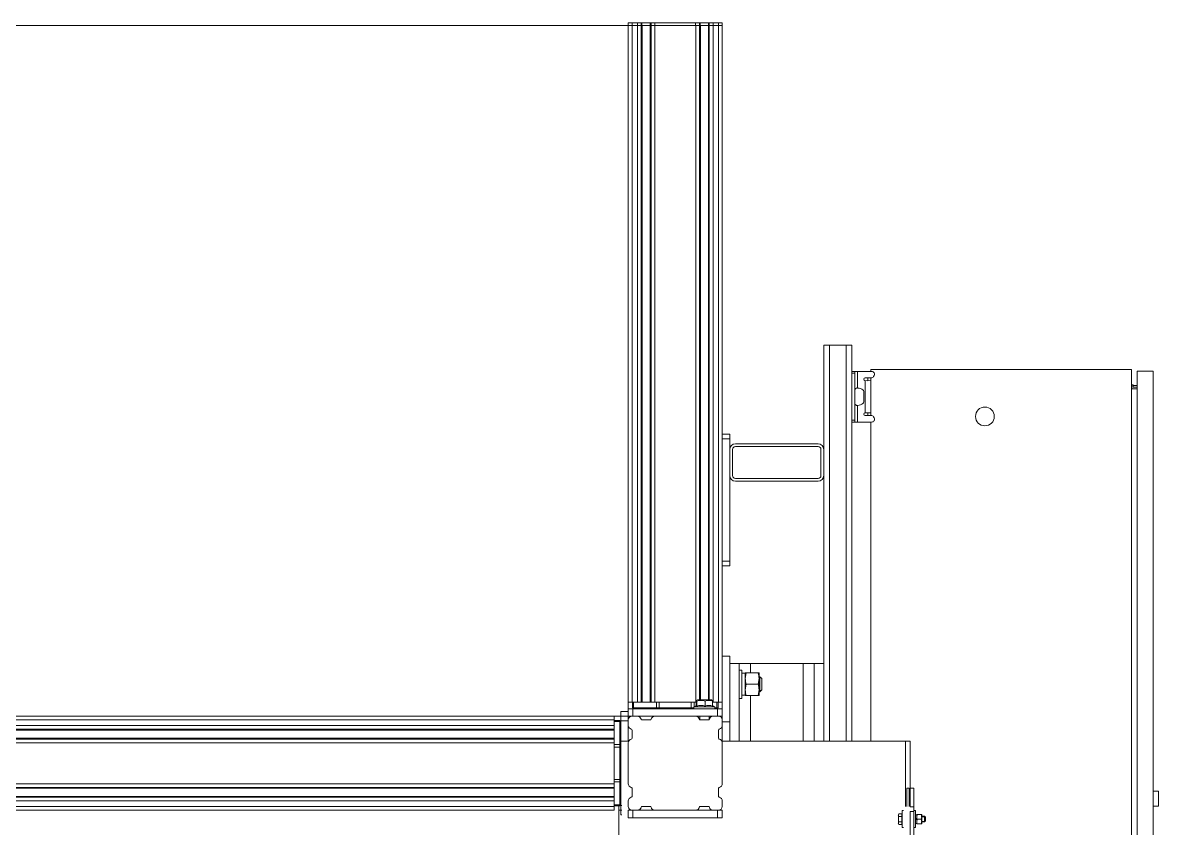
# Model space of a CAD drawing. Header units: millimetres. Extents: x 2179 to 48742, y 3478 to 161002.
# Drawn here: x 23347 to 24556, y 145864 to 146721 of the extents above; entities that cross this region are included whole.
import ezdxf

# ---------------------------------------------------------------- set-up
doc = ezdxf.new("R2010")
doc.units = ezdxf.units.MM
doc.layers.add('0-1', color=7, linetype='Continuous', lineweight=9)
doc.layers.add('2966-1_navrh dispozice stroju-HK_02_dwg-1', color=7, linetype='Continuous', lineweight=9, true_color=0x919191)

# ---------------------------------------------------------------- blocks, each defined once
blk = doc.blocks.new('2966-1_navrh dispozice stroju-HK_02_dwg_SE2408-903209-1NP _ stroje')
at = {"layer": '0-1'}
for p, q in [((-7912, 217.3), (-7912, 21.9)), ((-7912, -77.4), (-7912, -79.7))]:
    blk.add_line(p, q, dxfattribs=at)
blk = doc.blocks.new('2966-1_navrh dispozice stroju-HK_02_dwg_SE2407-903210-1NP _ stroje')
at = {"layer": '0-1'}
blk.add_line((-7912, 217.3), (-7842.3, 217.3), dxfattribs=at)
blk = doc.blocks.new('2966-1_navrh dispozice stroju-HK_02_dwg_SE2402-903211-1NP _ stroje')
at = {"layer": '0-1'}
blk.add_line((-7912, 222.3), (-7862, 222.3), dxfattribs=at)
blk = doc.blocks.new('2966-1_navrh dispozice stroju-HK_02_dwg_SE3331-903273-1NP _ stroje')
at = {"layer": '0-1'}
for p, q in [((-8222.5, 130.3), (-8333.5, 130.3)), ((-7912, 130.3), (-8194.5, 130.3))]:
    blk.add_line(p, q, dxfattribs=at)
blk = doc.blocks.new('2966-1_navrh dispozice stroju-HK_02_dwg_SE3330-903274-1NP _ stroje')
at = {"layer": '0-1', "flags": 128}
for points in [[(-8333.5, 154.3), (-8333.5, 160.3), (-7912, 160.3)], [(-7912, 154.3), (-8333.5, 154.3), (-8333.5, 136.3)], [(-8333.5, 130.3), (-8333.5, 136.3), (-7912, 136.3)]]:
    blk.add_lwpolyline(points, dxfattribs=at)
blk.add_blockref('2966-1_navrh dispozice stroju-HK_02_dwg_SE3331-903273-1NP _ stroje', (0, 0))
blk = doc.blocks.new('2966-1_navrh dispozice stroju-HK_02_dwg_SE3329-903275-1NP _ stroje')
at = {"layer": '0-1'}
for p, q in [((-8233.5, 30.3), (-8233.5, 22.3)), ((-8103.5, 22.3), (-8103.5, 30.3))]:
    blk.add_line(p, q, dxfattribs=at)
at = {"layer": '0-1', "flags": 128}
blk.add_lwpolyline([(-8098.5, 30.3), (-8098.5, 22.3), (-8103.5, 22.3), (-8233.5, 22.3), (-8238.5, 22.3), (-8238.5, 30.3), (-8233.5, 30.3), (-8103.5, 30.3)], close=True, dxfattribs=at)
blk = doc.blocks.new('2966-1_navrh dispozice stroju-HK_02_dwg_SE3328-903276-1NP _ stroje')
at = {"layer": '0-1'}
for p, q in [((-8228.5, 124.3), (-8228.5, 36.3)), ((-8225.5, 124.3), (-8225.5, 36.3)), ((-8194.5, 130.3), (-8222.5, 130.3)), ((-8194.5, 127.3), (-8222.5, 127.3)), ((-8191.5, 36.3), (-8191.5, 124.3)), ((-8188.5, 36.3), (-8188.5, 124.3)), ((-8222.5, 33.3), (-8194.5, 33.3)), ((-8222.5, 30.3), (-8194.5, 30.3))]:
    blk.add_line(p, q, dxfattribs=at)
for centre, radius, start, end in [((-8222.5, 124.3), 6, 90, 180), ((-8222.5, 124.3), 3, 90, 180), ((-8194.5, 124.3), 6, 0, 90), ((-8194.5, 124.3), 3, 360, 90), ((-8222.5, 36.3), 6, 180, 270), ((-8222.5, 36.3), 3, 180, 270), ((-8194.5, 36.3), 6, 270, 0), ((-8194.5, 36.3), 3, 270, 0)]:
    blk.add_arc(centre, radius, start, end, dxfattribs=at)
blk = doc.blocks.new('2966-1_navrh dispozice stroju-HK_02_dwg_SE3094-903346-1NP _ stroje')
at = {"layer": '0-1', "flags": 128}
blk.add_lwpolyline([(-7838, 215.3), (-7838, 213.7), (-7820, 213.7), (-7820, 215.3)], dxfattribs=at)
blk = doc.blocks.new('2966-1_navrh dispozice stroju-HK_02_dwg_SE3093-903347-1NP _ stroje')
at = {"layer": '0-1', "flags": 128}
blk.add_lwpolyline([(-7820, 226.3), (-7820, 227.9), (-7838, 227.9), (-7838, 226.3)], dxfattribs=at)
blk = doc.blocks.new('2966-1_navrh dispozice stroju-HK_02_dwg_SE3092-903348-1NP _ stroje')
at = {"layer": '0-1'}
for p, q in [((-7833.6, 229.4), (-7833.6, 227.9)), ((-7829, 227.9), (-7829.9, 229.4)), ((-7829, 229.4), (-7828.1, 227.9)), ((-7824.5, 227.9), (-7824.5, 229.4))]:
    blk.add_line(p, q, dxfattribs=at)
blk = doc.blocks.new('2966-1_navrh dispozice stroju-HK_02_dwg_SE3091-903349-1NP _ stroje')
at = {"layer": '0-1', "flags": 128}
for points in [[(-7834, 229.8), (-7834, 234.1), (-7834, 234.6), (-7831.5, 234.6), (-7826.5, 234.6), (-7824, 234.6), (-7824, 234.1), (-7826.5, 234.6)], [(-7831.5, 229.4), (-7834, 229.4), (-7834, 229.8), (-7831.5, 229.4), (-7826.5, 229.4)], [(-7831.5, 234.6), (-7829, 234.1), (-7829, 229.8), (-7826.5, 229.4), (-7824, 229.4), (-7824, 229.8), (-7824, 234.1)]]:
    blk.add_lwpolyline(points, dxfattribs=at)
at = {"layer": '0-1'}
for centre, start, end in [((-7831.4, 226.8), 90.6528, 109.6034), ((-7831.6, 237.1), 270.6528, 289.6034), ((-7826.4, 226.8), 90.6528, 109.6034), ((-7826.6, 237.1), 270.6528, 289.6034)]:
    blk.add_arc(centre, 7.71, start, end, dxfattribs=at)
blk = doc.blocks.new('2966-1_navrh dispozice stroju-HK_02_dwg_SE3090-903350-1NP _ stroje')
at = {"layer": '0-1'}
for p, q in [((-7831.4, 238.3), (-7831.4, 234.6)), ((-7826.6, 238.3), (-7826.6, 234.6)), ((-7834, 213.7), (-7834, 213.3)), ((-7831.9, 210.1), (-7831.9, 213.3)), ((-7824, 213.3), (-7824, 213.7))]:
    blk.add_line(p, q, dxfattribs=at)
at = {"layer": '0-1', "flags": 128}
for points in [[(-7826, 237.7), (-7827, 238.7), (-7831, 238.7), (-7832, 237.7)], [(-7832, 234.6), (-7832, 237.7), (-7826, 237.7), (-7826, 234.6)], [(-7829, 213.3), (-7831.9, 213.3), (-7833.3, 213.3), (-7834.8, 213.3), (-7834.8, 210.1), (-7833.3, 209.7)], [(-7834.8, 210.1), (-7834, 209.7), (-7833.3, 209.7), (-7829, 209.7), (-7824.7, 209.7), (-7824, 209.7), (-7823.2, 210.1), (-7823.2, 213.3), (-7824.7, 213.3), (-7826.1, 213.3), (-7829, 213.3)], [(-7824.7, 209.7), (-7826.1, 210.1), (-7826.1, 213.3)]]:
    blk.add_lwpolyline(points, dxfattribs=at)
at = {"layer": '0-1'}
for centre in [(-7833.4, 212.5), (-7824.8, 212.5)]:
    blk.add_arc(centre, 2.82, 271.6642, 302.72, dxfattribs=at)
for points, knots in [([(-7831.9, 210.1), (-7831.4, 210), (-7830.5, 209.7), (-7829.5, 209.7), (-7829, 209.7)], [0, 0, 0, 0, 0.499999, 1, 1, 1, 1]), ([(-7829, 209.7), (-7828.5, 209.7), (-7827.5, 209.7), (-7826.6, 210), (-7826.1, 210.1)], [0, 0, 0, 0, 0.5, 1, 1, 1, 1])]:
    blk.add_open_spline(points, degree=3, knots=knots, dxfattribs=at)
blk = doc.blocks.new('2966-1_navrh dispozice stroju-HK_02_dwg_SE3081-903359-1NP _ stroje')
at = {"layer": '0-1', "flags": 128}
blk.add_lwpolyline([(-7842.3, 221.3), (-7862, 221.3), (-7862, 218.8), (-7842.3, 218.8)], dxfattribs=at)
blk = doc.blocks.new('2966-1_navrh dispozice stroju-HK_02_dwg_SE3080-903360-1NP _ stroje')
at = {"layer": '0-1'}
blk.add_line((-7687, 226.3), (-7757, 226.3), dxfattribs=at)
at = {"layer": '0-1', "flags": 128}
for points in [[(-7842, 226.3), (-7862, 226.3), (-7862, 222.3), (-7842.3, 222.3)], [(-7842, 222.3), (-7842, 226.3), (-7837, 226.3)], [(-7787, 222.3), (-7837, 222.3), (-7837, 226.3), (-7787, 226.3), (-7757, 226.3), (-7757, 222.3)], [(-7657, 226.3), (-7687, 226.3), (-7687, 222.3), (-7757, 222.3), (-7787, 222.3), (-7787, 226.3)], [(-7687, 222.3), (-7657, 222.3), (-7657, 226.3), (-7519, 226.3)], [(-7657, 222.3), (-7519, 222.3), (-7519, 226.3), (-7514, 226.3), (-7514, 222.3)], [(-7514, 226.3), (-7494, 226.3), (-7494, 222.3), (-7513.7, 222.3)]]:
    blk.add_lwpolyline(points, dxfattribs=at)
blk = doc.blocks.new('2966-1_navrh dispozice stroju-HK_02_dwg_SE3038-903361-1NP _ stroje')
at = {"layer": '0-1'}
for p, q in [((-7979.3, 63.5), (-7979.3, 61.6)), ((-7965.7, 63.5), (-7965.7, 61.6))]:
    blk.add_line(p, q, dxfattribs=at)
at = {"layer": '0-1', "flags": 128}
for points in [[(-7980.5, 62.3), (-7978.5, 64.3), (-7966.5, 64.3), (-7964.5, 62.3)], [(-7964.5, 61.6), (-7964.5, 62.3), (-7980.5, 62.3), (-7980.5, 61.6)]]:
    blk.add_lwpolyline(points, dxfattribs=at)
blk = doc.blocks.new('2966-1_navrh dispozice stroju-HK_02_dwg_SE3037-903362-1NP _ stroje')
at = {"layer": '0-1', "flags": 128}
blk.add_lwpolyline([(-7987.5, 40.3), (-7987.5, 43.3), (-7957.5, 43.3), (-7957.5, 40.3)], dxfattribs=at)
blk = doc.blocks.new('2966-1_navrh dispozice stroju-HK_02_dwg_SE3036-903363-1NP _ stroje')
at = {"layer": '0-1', "flags": 128}
for points in [[(-7984.5, 47.8), (-7984.5, 60.5), (-7984.5, 61.6), (-7978.5, 61.6), (-7966.5, 61.6), (-7960.5, 61.6), (-7960.5, 60.5), (-7966.5, 61.6)], [(-7978.5, 61.6), (-7972.5, 60.5), (-7972.5, 47.8), (-7966.5, 46.8), (-7960.5, 46.8), (-7960.5, 47.8), (-7960.5, 60.5)], [(-7978.5, 46.8), (-7984.5, 46.8), (-7984.5, 47.8), (-7978.5, 46.8), (-7966.5, 46.8)]]:
    blk.add_lwpolyline(points, dxfattribs=at)
at = {"layer": '0-1'}
for centre, start, end in [((-7978.3, 43), 90.6528, 109.6034), ((-7966.3, 43), 90.6528, 109.6034), ((-7978.7, 65.3), 270.6528, 289.6034), ((-7966.7, 65.3), 270.6528, 289.6034)]:
    blk.add_arc(centre, 18.5, start, end, dxfattribs=at)
blk = doc.blocks.new('2966-1_navrh dispozice stroju-HK_02_dwg_SE3030-903366-1NP _ stroje')
at = {"layer": '0-1'}
blk.add_line((-7994.5, 40.3), (-7912, 40.3), dxfattribs=at)
blk = doc.blocks.new('2966-1_navrh dispozice stroju-HK_02_dwg_SE3031-903367-1NP _ stroje')
at = {"layer": '0-1'}
for p, q in [((-7994.5, 52.3), (-7984.5, 52.3)), ((-7960.5, 52.3), (-7912, 52.3))]:
    blk.add_line(p, q, dxfattribs=at)
blk = doc.blocks.new('2966-1_navrh dispozice stroju-HK_02_dwg_SE3032-903368-1NP _ stroje')
at = {"layer": '0-1'}
blk.add_line((-7994.5, 108.3), (-7912, 108.3), dxfattribs=at)
blk = doc.blocks.new('2966-1_navrh dispozice stroju-HK_02_dwg_SE3033-903369-1NP _ stroje')
at = {"layer": '0-1'}
blk.add_line((-7994.5, 120.3), (-7912, 120.3), dxfattribs=at)
blk = doc.blocks.new('2966-1_navrh dispozice stroju-HK_02_dwg_SE3028-903371-1NP _ stroje')
at = {"layer": '0-1', "flags": 128}
blk.add_lwpolyline([(-7994.5, 130.3), (-7994.5, 120.3), (-7994.5, 108.3), (-7994.5, 52.3), (-7994.5, 40.3), (-7994.5, 30.3)], dxfattribs=at)
for name in ['2966-1_navrh dispozice stroju-HK_02_dwg_SE3033-903369-1NP _ stroje', '2966-1_navrh dispozice stroju-HK_02_dwg_SE3032-903368-1NP _ stroje', '2966-1_navrh dispozice stroju-HK_02_dwg_SE3031-903367-1NP _ stroje', '2966-1_navrh dispozice stroju-HK_02_dwg_SE3030-903366-1NP _ stroje']:
    blk.add_blockref(name, (0, 0))
blk = doc.blocks.new('2966-1_navrh dispozice stroju-HK_02_dwg_SE3027-903372-1NP _ stroje')
at = {"layer": '0-1'}
blk.add_line((-7984.2, 46.8), (-7984.2, 43.3), dxfattribs=at)
for points, knots in [([(-7960.9, 43.3), (-7960.9, 43.8), (-7960.9, 45), (-7961, 46.2), (-7961, 46.8)], [0, 0, 0, 0, 0.500002, 1, 1, 1, 1]), ([(-7961, 43.3), (-7961, 43.8), (-7960.9, 45), (-7960.9, 46.2), (-7960.9, 46.8)], [0, 0, 0, 0, 0.499998, 1, 1, 1, 1])]:
    blk.add_open_spline(points, degree=3, knots=knots, dxfattribs=at)
blk = doc.blocks.new('2966-1_navrh dispozice stroju-HK_02_dwg_SE3026-903373-1NP _ stroje')
at = {"layer": '0-1'}
blk.add_line((-7932.5, 22.3), (-7932.5, 30.3), dxfattribs=at)
at = {"layer": '0-1', "flags": 128}
blk.add_lwpolyline([(-7912, 30.3), (-7932.5, 30.3), (-8002.5, 30.3), (-8002.5, 22.3)], dxfattribs=at)
blk = doc.blocks.new('2966-1_navrh dispozice stroju-HK_02_dwg_SE2935-903438-1NP _ stroje')
at = {"layer": '0-1'}
for p, q in [((-8301, 183.9), (-8300, 183.3)), ((-8257, 183.3), (-8256, 183.9)), ((-8305.5, 181.3), (-8305.5, 166.3)), ((-8298.5, 180.7), (-8298.5, 174.3)), ((-8272.8, 172.8), (-8284.2, 172.8)), ((-8258.5, 174.3), (-8258.5, 180.7)), ((-8253.5, 163.3), (-8303.5, 163.3))]:
    blk.add_line(p, q, dxfattribs=at)
at = {"layer": '0-1', "flags": 128}
for points in [[(-8298.5, 177.3), (-8295.6, 177.3), (-8295.5, 177.3), (-8295.6, 180.3), (-8295.5, 174.3), (-8261.5, 174.3), (-8261.4, 180.3), (-8261.4, 177.3), (-8261.5, 177.3), (-8258.5, 177.3)], [(-8251.5, 181.3), (-8251.5, 166.3), (-8269.3, 166.3), (-8269.3, 165.1)], [(-8305.5, 163.3), (-8305.5, 166.3), (-8287.8, 166.3), (-8287.8, 165.1)], [(-8305.5, 160.3), (-8305.5, 163.3), (-8303.5, 163.3), (-8303.5, 160.3)], [(-8251.5, 163.3), (-8253.5, 163.3), (-8253.5, 160.3)], [(-8251.5, 160.3), (-8251.5, 163.3), (-8251.5, 166.3)]]:
    blk.add_lwpolyline(points, dxfattribs=at)
at = {"layer": '0-1'}
for centre, radius, start, end in [((-8302.5, 181.3), 3, 60, 180), ((-8301.5, 180.7), 3, 360, 60), ((-8255.5, 180.7), 3, 120, 180), ((-8254.5, 181.3), 3, 360, 120), ((-8297, 174.3), 1.5, 180, 0), ((-8278.5, 166.3), 9.25, 141.6335, 180), ((-8284.2, 170.8), 2, 90, 141.6335), ((-8272.8, 170.8), 2, 38.3665, 90), ((-8278.5, 166.3), 9.25, 360, 38.3665), ((-8260, 174.3), 1.5, 180, 360), ((-8285, 166.3), 3, 203.5565, 270), ((-8272, 166.3), 3, 270, 336.4435)]:
    blk.add_arc(centre, radius, start, end, dxfattribs=at)
blk = doc.blocks.new('2966-1_navrh dispozice stroju-HK_02_dwg_SE2933-903440-1NP _ stroje')
at = {"layer": '0-1'}
blk.add_circle((-8257.5, 301.8), 10, dxfattribs=at)
blk = doc.blocks.new('2966-1_navrh dispozice stroju-HK_02_dwg_SE2929-903444-1NP _ stroje')
at = {"layer": '0-1', "flags": 128}
blk.add_lwpolyline([(-7842.7, 481), (-7842.7, 486.4), (-7858.7, 486.4), (-7858.7, 481)], dxfattribs=at)
blk = doc.blocks.new('2966-1_navrh dispozice stroju-HK_02_dwg_SE2928-903445-1NP _ stroje')
at = {"layer": '0-1', "flags": 128}
blk.add_lwpolyline([(-7810.7, 464), (-7810.7, 481), (-8305.7, 481), (-8305.7, 464)], close=True, dxfattribs=at)
blk = doc.blocks.new('2966-1_navrh dispozice stroju-HK_02_dwg_SE2927-903446-1NP _ stroje')
at = {"layer": '0-1'}
blk.add_line((-8290.4, 459.5), (-8290.4, 464), dxfattribs=at)
at = {"layer": '0-1', "flags": 128}
blk.add_lwpolyline([(-8287, 458), (-8291, 458), (-8291, 459.5), (-8288.5, 459.5), (-8288.5, 464)], dxfattribs=at)
blk = doc.blocks.new('2966-1_navrh dispozice stroju-HK_02_dwg_SE2926-903447-1NP _ stroje')
at = {"layer": '0-1'}
for p, q in [((-8307.5, 180.3), (-8305.5, 180.3)), ((-8298.5, 180.3), (-8258.5, 180.3)), ((-8251.5, 180.3), (-7912, 180.3))]:
    blk.add_line(p, q, dxfattribs=at)
blk = doc.blocks.new('2966-1_navrh dispozice stroju-HK_02_dwg_SE2925-903448-1NP _ stroje')
at = {"layer": '0-1'}
for p, q in [((-7810.7, 475.4), (-7804.3, 475.4)), ((-7810.7, 473.9), (-7804.3, 473.9)), ((-8287, 457.8), (-8287, 464)), ((-7328, 464), (-7328, 457.8))]:
    blk.add_line(p, q, dxfattribs=at)
at = {"layer": '0-1', "flags": 128}
blk.add_lwpolyline([(-7307.5, 222.3), (-7307.5, 457.8), (-8307.5, 457.8), (-8307.5, 180.3)], dxfattribs=at)
blk.add_blockref('2966-1_navrh dispozice stroju-HK_02_dwg_SE2926-903447-1NP _ stroje', (0, 0))
blk = doc.blocks.new('2966-1_navrh dispozice stroju-HK_02_dwg_SE2388-903646-1NP _ stroje')
at = {"layer": '0-1'}
for p, q in [((-7775.5, -87.7), (-7843, -87.7)), ((-7673.3, -87.7), (-7761.5, -87.7)), ((-7623.3, -87.7), (-7653.7, -87.7)), ((-7485.5, -87.7), (-7603.7, -87.7)), ((-7195.5, -87.7), (-7471.5, -87.7)), ((-6905.5, -87.7), (-7181.5, -87.7)), ((-6854, -87.7), (-6891.5, -87.7)), ((-6727, -87.7), (-6763, -87.7))]:
    blk.add_line(p, q, dxfattribs=at)
blk = doc.blocks.new('2966-1_navrh dispozice stroju-HK_02_dwg_SE2387-903649-1NP _ stroje')
blk.add_blockref('2966-1_navrh dispozice stroju-HK_02_dwg_SE2388-903646-1NP _ stroje', (0, 0))
blk = doc.blocks.new('2966-1_navrh dispozice stroju-HK_02_dwg_SE1140-904152-1NP _ stroje')
at = {"layer": '0-1', "flags": 128}
for points in [[(-7938.5, -85.7), (-7943.5, -85.7), (-7943.5, -77.7)], [(-7833.5, -84.7), (-7833.5, -85.7), (-7838.5, -85.7)]]:
    blk.add_lwpolyline(points, dxfattribs=at)
blk = doc.blocks.new('2966-1_navrh dispozice stroju-HK_02_dwg_SE1138-904153-1NP _ stroje')
at = {"layer": '0-1'}
for p, q in [((-7938.5, -92.7), (-7938.5, -85.7)), ((-7838.5, -87.7), (-7838.5, -85.7))]:
    blk.add_line(p, q, dxfattribs=at)
blk = doc.blocks.new('2966-1_navrh dispozice stroju-HK_02_dwg_SE904-904197-1NP _ stroje')
at = {"layer": '0-1'}
for p, q in [((-7933.5, -77.7), (-7933.5, -85.7)), ((-7928.7, -77.7), (-7912, -77.7))]:
    blk.add_line(p, q, dxfattribs=at)
at = {"layer": '0-1', "flags": 128}
for points in [[(-7934.5, -77.7), (-7938.5, -77.7), (-7938.5, -85.7), (-7933.5, -85.7), (-7843.5, -85.7)], [(-7843.5, -84.7), (-7843.5, -85.7), (-7838.5, -85.7), (-7838.5, -84.7)]]:
    blk.add_lwpolyline(points, dxfattribs=at)
blk = doc.blocks.new('2966-1_navrh dispozice stroju-HK_02_dwg_SE900-904199-1NP _ stroje')
at = {"layer": '0-1'}
for p, q in [((-7914, -85.7), (-7914, -86.7)), ((-7863, -86.7), (-7863, -85.7))]:
    blk.add_line(p, q, dxfattribs=at)
blk = doc.blocks.new('2966-1_navrh dispozice stroju-HK_02_dwg_SE875-904219-1NP _ stroje')
at = {"layer": '0-1'}
for p, q in [((-7938.5, 12.5), (-7938.5, 18.3)), ((-7934.5, 22.3), (-7928.7, 22.3)), ((-7923.8, 18.3), (-7915.2, 18.3)), ((-7910.3, 22.3), (-7866.7, 22.3)), ((-7861.8, 18.3), (-7853.2, 18.3)), ((-7848.3, 22.3), (-7842.5, 22.3)), ((-7838.5, 18.3), (-7838.5, 12.5)), ((-7934.5, -1.1), (-7934.5, 7.6)), ((-7842.5, 7.6), (-7842.5, -1.1)), ((-7938.5, -49.5), (-7938.5, -6)), ((-7838.5, -6), (-7838.5, -49.5)), ((-7934.5, -63.1), (-7934.5, -54.4)), ((-7842.5, -54.4), (-7842.5, -63.1)), ((-7938.5, -73.7), (-7938.5, -68)), ((-7838.5, -68), (-7838.5, -73.7)), ((-7928.7, -77.7), (-7934.5, -77.7)), ((-7915.2, -73.7), (-7923.8, -73.7)), ((-7866.7, -77.7), (-7910.3, -77.7)), ((-7853.2, -73.7), (-7861.8, -73.7)), ((-7842.5, -77.7), (-7848.3, -77.7))]:
    blk.add_line(p, q, dxfattribs=at)
for centre, radius, start, end in [((-7934.5, 18.3), 4, 90, 180), ((-7934.5, 12.5), 4, 180, 258.463), ((-7928.7, 18.3), 4, 11.537, 90), ((-7923.8, 19.3), 1, 191.537, 270), ((-7915.2, 19.3), 1, 270, 348.463), ((-7910.3, 18.3), 4, 90, 168.463), ((-7866.7, 18.3), 4, 11.537, 90), ((-7861.8, 19.3), 1, 191.537, 270), ((-7853.2, 19.3), 1, 270, 348.463), ((-7848.3, 18.3), 4, 90, 168.463), ((-7842.5, 18.3), 4, 360, 90), ((-7842.5, 12.5), 4, 281.537, 360), ((-7935.5, 7.6), 1, 0, 78.463), ((-7841.5, 7.6), 1, 101.537, 180), ((-7934.5, -6), 4, 101.537, 180), ((-7935.5, -1.1), 1, 281.5369, 360), ((-7841.5, -1.1), 1, 180, 258.4631), ((-7842.5, -6), 4, 360, 78.463), ((-7934.5, -49.5), 4, 180, 258.463), ((-7935.5, -54.4), 1, 0, 78.463), ((-7841.5, -54.4), 1, 101.537, 180), ((-7842.5, -49.5), 4, 281.537, 0), ((-7934.5, -68), 4, 101.537, 180), ((-7935.5, -63.1), 1, 281.537, 360), ((-7841.5, -63.1), 1, 180, 258.463), ((-7842.5, -68), 4, 0, 78.463), ((-7934.5, -73.7), 4, 180, 270), ((-7928.7, -73.7), 4, 270, 348.463), ((-7923.8, -74.7), 1, 90, 168.463), ((-7915.2, -74.7), 1, 11.537, 90), ((-7910.3, -73.7), 4, 191.537, 270), ((-7866.7, -73.7), 4, 270, 348.463), ((-7861.8, -74.7), 1, 90, 168.463), ((-7853.2, -74.7), 1, 11.537, 90), ((-7848.3, -73.7), 4, 191.537, 270), ((-7842.5, -73.7), 4, 270, 0)]:
    blk.add_arc(centre, radius, start, end, dxfattribs=at)
blk = doc.blocks.new('2966-1_navrh dispozice stroju-HK_02_dwg_SE874-904220-1NP _ stroje')
at = {"layer": '0-1'}
for centre, radius, start, end in [((-7934.5, 12.5), 4, 180, 258.463), ((-7866.7, 18.3), 4, 11.537, 90), ((-7842.5, 12.5), 4, 281.537, 360), ((-7841.5, 7.6), 1, 101.537, 180), ((-7935.5, -1), 1, 281.537, 0), ((-7841.5, -1), 1, 180, 258.463), ((-7842.5, -5.9), 4, 360, 78.463), ((-7934.5, -49.5), 4, 180, 258.463), ((-7841.5, -54.4), 1, 101.537, 180), ((-7842.5, -49.5), 4, 281.537, 360), ((-7935.5, -63), 1, 281.537, 360), ((-7841.5, -63), 1, 180, 258.463), ((-7842.5, -67.9), 4, 0, 78.463), ((-7928.7, -73.7), 4, 270, 348.463), ((-7923.8, -74.7), 1, 90, 168.463), ((-7910.3, -73.7), 4, 191.537, 270), ((-7861.8, -74.7), 1, 90, 168.463), ((-7853.2, -74.7), 1, 11.537, 90), ((-7848.3, -73.7), 4, 191.537, 270)]:
    blk.add_arc(centre, radius, start, end, dxfattribs=at)
blk = doc.blocks.new('2966-1_navrh dispozice stroju-HK_02_dwg_SE873-904221-1NP _ stroje')
at = {"layer": '0-1'}
for p, q in [((-7946.5, 22.3), (-7953.5, 22.3)), ((-7934.5, 22.3), (-7938.5, 22.3)), ((-7912, 22.3), (-7928.7, 22.3))]:
    blk.add_line(p, q, dxfattribs=at)
blk = doc.blocks.new('2966-1_navrh dispozice stroju-HK_02_dwg_SE872-904222-1NP _ stroje')
at = {"layer": '0-1'}
blk.add_line((-7953.5, -77.7), (-7946.5, -77.7), dxfattribs=at)
blk.add_blockref('2966-1_navrh dispozice stroju-HK_02_dwg_SE873-904221-1NP _ stroje', (0, 0))
blk = doc.blocks.new('2966-1_navrh dispozice stroju-HK_02_dwg_SE866-904228-1NP _ stroje')
at = {"layer": '0-1'}
blk.add_line((-7838.5, -92.7), (-7838.5, -1423.7), dxfattribs=at)
blk = doc.blocks.new('2966-1_navrh dispozice stroju-HK_02_dwg_SE865-904229-1NP _ stroje')
at = {"layer": '0-1'}
blk.add_line((-7838.5, -92.7), (-7842.5, -92.7), dxfattribs=at)
at = {"layer": '0-1', "flags": 128}
for points in [[(-7928.7, -3087.7), (-7934.5, -3087.7), (-7934.5, -92.7), (-7938.5, -92.7), (-7938.5, -3087.7), (-7934.5, -3087.7)], [(-7924.8, -3087.7), (-7928.7, -3087.7), (-7928.7, -92.7), (-7934.5, -92.7)], [(-7923.8, -3087.7), (-7924.8, -3087.7), (-7924.8, -92.7), (-7928.7, -92.7)], [(-7915.2, -3087.7), (-7923.8, -3087.7), (-7923.8, -92.7), (-7924.8, -92.7)], [(-7914.2, -3087.7), (-7915.2, -3087.7), (-7915.2, -92.7), (-7923.8, -92.7)], [(-7866.7, -3087.7), (-7910.3, -3087.7), (-7914.2, -3087.7), (-7914.2, -92.7), (-7915.2, -92.7)], [(-7910.3, -3087.7), (-7910.3, -92.7), (-7914.2, -92.7)], [(-7862.8, -3087.7), (-7866.7, -3087.7), (-7866.7, -92.7), (-7910.3, -92.7)], [(-7861.8, -3087.7), (-7862.8, -3087.7), (-7862.8, -92.7), (-7866.7, -92.7)], [(-7853.2, -3087.7), (-7861.8, -3087.7), (-7861.8, -92.7), (-7862.8, -92.7)], [(-7852.2, -3087.7), (-7853.2, -3087.7), (-7853.2, -92.7), (-7861.8, -92.7)], [(-7848.3, -3087.7), (-7852.2, -3087.7), (-7852.2, -92.7), (-7853.2, -92.7)], [(-7842.5, -3087.7), (-7848.3, -3087.7), (-7848.3, -92.7), (-7852.2, -92.7)], [(-7838.5, -3087.7), (-7842.5, -3087.7), (-7842.5, -92.7), (-7848.3, -92.7)]]:
    blk.add_lwpolyline(points, dxfattribs=at)
blk.add_blockref('2966-1_navrh dispozice stroju-HK_02_dwg_SE866-904228-1NP _ stroje', (0, 0))
blk = doc.blocks.new('2966-1_navrh dispozice stroju-HK_02_dwg_SE864-904230-1NP _ stroje')
at = {"layer": '0-1'}
for p, q in [((-7933, -86.7), (-7933, -85.7)), ((-7932.8, -86.7), (-7932.8, -92.7)), ((-7931, -86.7), (-7931, -85.7)), ((-7908.5, -86.7), (-7908.5, -92.7)), ((-7905.7, -86.7), (-7905.7, -92.7)), ((-7871.3, -86.7), (-7871.3, -92.7)), ((-7868.5, -86.7), (-7868.5, -92.7)), ((-7846, -86.7), (-7846, -85.7)), ((-7844.2, -86.7), (-7844.2, -92.7)), ((-7844, -86.7), (-7844, -85.7))]:
    blk.add_line(p, q, dxfattribs=at)
at = {"layer": '0-1', "flags": 128}
blk.add_lwpolyline([(-7934, -92.7), (-7934, -86.7), (-7932.8, -86.7), (-7908.5, -86.7), (-7905.7, -86.7), (-7871.3, -86.7), (-7868.5, -86.7), (-7844.2, -86.7), (-7843, -86.7), (-7843, -92.7)], dxfattribs=at)
at = {"layer": '0-1'}
blk.add_arc((-7888.5, -91.7), 6, 56.4427, 123.5573, dxfattribs=at)
blk = doc.blocks.new('2966-1_navrh dispozice stroju-HK_02_dwg_SE861-904233-1NP _ stroje')
at = {"layer": '0-1'}
for p, q in [((-7838.5, 12.5), (-7838.5, -5.9)), ((-7838.5, -49.5), (-7838.5, -67.9))]:
    blk.add_line(p, q, dxfattribs=at)
blk = doc.blocks.new('2966-1_navrh dispozice stroju-HK_02_dwg_SE860-904234-1NP _ stroje')
at = {"layer": '0-1'}
blk.add_line((-7838.5, 17.3), (-7830.5, 17.3), dxfattribs=at)
at = {"layer": '0-1', "flags": 128}
for points in [[(-7838.5, 18.3), (-7838.5, 22.3), (-7830.5, 22.3), (-7830.5, 17.3), (-7830.5, -72.7)], [(-7838.5, -73.7), (-7838.5, -77.7), (-7830.5, -77.7), (-7830.5, -72.7), (-7838.5, -72.7)]]:
    blk.add_lwpolyline(points, dxfattribs=at)
blk.add_blockref('2966-1_navrh dispozice stroju-HK_02_dwg_SE861-904233-1NP _ stroje', (0, 0))
blk = doc.blocks.new('2966-1_navrh dispozice stroju-HK_02_dwg_SE843-904245-1NP _ stroje')
at = {"layer": '0-1'}
for p, q in [((-7926.5, -85.7), (-7926.5, -86.7)), ((-7850.5, -86.7), (-7850.5, -85.7))]:
    blk.add_line(p, q, dxfattribs=at)
blk = doc.blocks.new('2966-1_navrh dispozice stroju-HK_02_dwg_SE837-904251-1NP _ stroje')
at = {"layer": '0-1', "flags": 128}
for points in [[(-8673.5, -73.7), (-8676.5, -73.7), (-8676.5, -77.7), (-8673.5, -77.7), (-8673.5, -73.7), (-8673.5, -68), (-8673.5, -64), (-8673.5, -63.1), (-8673.5, -54.4), (-8673.5, -53.5), (-8673.5, -49.5), (-8673.5, -6), (-8673.5, -2), (-8673.5, -1.1), (-8673.5, 7.6), (-8673.5, 8.5), (-8673.5, 12.5), (-8673.5, 18.3), (-8673.5, 22.3), (-8676.5, 22.3), (-8676.5, 18.3)], [(-8673.5, 18.3), (-8676.5, 18.3), (-8676.5, 12.5)], [(-8673.5, 12.5), (-8676.5, 12.5), (-8676.5, 8.5)], [(-8673.5, 8.5), (-8676.5, 8.5), (-8676.5, 7.6)], [(-8673.5, 7.6), (-8676.5, 7.6), (-8676.5, -1.1)], [(-8673.5, -1.1), (-8676.5, -1.1), (-8676.5, -2)], [(-8673.5, -2), (-8676.5, -2), (-8676.5, -6)], [(-8673.5, -6), (-8676.5, -6), (-8676.5, -49.5)], [(-8673.5, -49.5), (-8676.5, -49.5), (-8676.5, -53.5)], [(-8673.5, -53.5), (-8676.5, -53.5), (-8676.5, -54.4)], [(-8673.5, -54.4), (-8676.5, -54.4), (-8676.5, -63.1)], [(-8673.5, -63.1), (-8676.5, -63.1), (-8676.5, -64)], [(-8673.5, -64), (-8676.5, -64), (-8676.5, -68)], [(-8673.5, -68), (-8676.5, -68), (-8676.5, -73.7)]]:
    blk.add_lwpolyline(points, dxfattribs=at)
blk = doc.blocks.new('2966-1_navrh dispozice stroju-HK_02_dwg_SE836-904252-1NP _ stroje')
at = {"layer": '0-1'}
for p, q in [((-7938.5, -5.9), (-7938.5, 12.5)), ((-7938.5, -67.9), (-7938.5, -49.5))]:
    blk.add_line(p, q, dxfattribs=at)
blk = doc.blocks.new('2966-1_navrh dispozice stroju-HK_02_dwg_SE835-904253-1NP _ stroje')
at = {"layer": '0-1', "flags": 128}
for points in [[(-7938.5, 18.3), (-7938.5, 22.3), (-7946.5, 22.3), (-7946.5, 17.3)], [(-7938.5, 17.3), (-7946.5, 17.3), (-7946.5, -72.7), (-7938.5, -72.7)], [(-7938.5, -73.7), (-7938.5, -77.7), (-7946.5, -77.7), (-7946.5, -72.7)]]:
    blk.add_lwpolyline(points, dxfattribs=at)
blk.add_blockref('2966-1_navrh dispozice stroju-HK_02_dwg_SE836-904252-1NP _ stroje', (0, 0))
blk = doc.blocks.new('2966-1_navrh dispozice stroju-HK_02_dwg_SE834-904254-1NP _ stroje')
at = {"layer": '0-1'}
for p, q in [((-7947.5, 16.8), (-7946.5, 16.8)), ((-7947.5, 14.4), (-7947.5, 16.6)), ((-7947.5, 14.8), (-7946.5, 14.8)), ((-7948.6, -7.7), (-7953.5, -7.7)), ((-7947.5, -47.8), (-7947.5, -44.9)), ((-7947.5, -70.2), (-7946.5, -70.2)), ((-7947.5, -72.2), (-7946.5, -72.2))]:
    blk.add_line(p, q, dxfattribs=at)
at = {"layer": '0-1', "flags": 128}
for points in [[(-7953.5, 16.6), (-7947.5, 16.6), (-7947.5, 17.8), (-7953.5, 17.8)], [(-7953.5, -10.6), (-7947.5, -10.6), (-7947.5, -7.9)], [(-7953.5, -44.9), (-7947.5, -44.9), (-7947.5, -10.6)], [(-7953.5, -72.1), (-7947.5, -72.1), (-7947.5, -47.8), (-7953.5, -47.8)], [(-7953.5, -73.2), (-7947.5, -73.2), (-7947.5, -72.1)]]:
    blk.add_lwpolyline(points, dxfattribs=at)
at = {"layer": '0-1'}
blk.add_arc((-7952.5, -27.7), 6, 326.4427, 33.5573, dxfattribs=at)
blk = doc.blocks.new('2966-1_navrh dispozice stroju-HK_02_dwg_SE833-904255-1NP _ stroje')
at = {"layer": '0-1'}
for p, q in [((-7949.3, 12.1), (-7954.6, 12.1)), ((-7948.5, 14.4), (-7949.8, 12.1)), ((-7949.3, 4.1), (-7954.6, 4.1)), ((-7934.8, 8.3), (-7938.5, 8.3)), ((-7949.3, -4.8), (-7954.6, -4.8)), ((-7949.3, -5.6), (-7954.6, -5.6)), ((-7950, -5.2), (-7948.5, -7.9)), ((-7938.5, -1.7), (-7934.8, -1.7))]:
    blk.add_line(p, q, dxfattribs=at)
at = {"layer": '0-1', "flags": 128}
for points in [[(-7946.5, 14.4), (-7948.5, 14.4), (-7948.5, -7.9), (-7946.5, -7.9)], [(-7955.3, 11.8), (-7955.9, 10.8), (-7955.9, -4.2), (-7955.3, -5.3)]]:
    blk.add_lwpolyline(points, dxfattribs=at)
at = {"layer": '0-1'}
for centre, radius, start, end in [((-7944.2, 8.1), 11.1, 158.8133, 201.1867), ((-7938.9, 8.1), 11.1, 158.8133, 201.1867), ((-7941.8, -0.3), 13.5, 160.778, 199.222), ((-7936.5, -0.3), 13.5, 160.778, 199.222)]:
    blk.add_arc(centre, radius, start, end, dxfattribs=at)
for points, knots in [([(-7955.3, 11.8), (-7955.3, 11.8), (-7955.2, 11.9), (-7955.2, 11.9), (-7955.1, 11.9), (-7955, 12), (-7955, 12), (-7954.9, 12), (-7954.9, 12), (-7954.8, 12.1), (-7954.7, 12.1), (-7954.7, 12.1), (-7954.6, 12.1), (-7954.6, 12.1)], [0, 0, 0, 0, 0.153684, 0.230609, 0.307545, 0.384483, 0.461423, 0.538363, 0.615302, 0.692242, 0.769182, 0.846121, 1, 1, 1, 1]), ([(-7954.6, -4.8), (-7954.6, -4.8), (-7954.6, -4.8), (-7954.7, -4.8), (-7954.7, -4.8), (-7954.7, -4.8), (-7954.7, -4.8), (-7954.8, -4.9), (-7954.8, -4.9), (-7954.8, -4.9), (-7954.9, -4.9), (-7954.9, -4.9), (-7954.9, -4.9), (-7954.9, -4.9), (-7955, -4.9), (-7955, -4.9), (-7955, -5), (-7955.1, -5), (-7955.1, -5), (-7955.1, -5), (-7955.1, -5), (-7955.2, -5), (-7955.2, -5), (-7955.2, -5.1), (-7955.2, -5.1), (-7955.3, -5.1), (-7955.3, -5.1), (-7955.3, -5.2), (-7955.3, -5.2), (-7955.3, -5.2), (-7955.3, -5.2), (-7955.3, -5.3), (-7955.3, -5.3), (-7955.3, -5.3), (-7955.2, -5.3), (-7955.2, -5.4), (-7955.2, -5.4), (-7955.2, -5.4), (-7955.1, -5.4), (-7955.1, -5.4), (-7955.1, -5.4), (-7955.1, -5.5), (-7955, -5.5), (-7955, -5.5), (-7955, -5.5), (-7954.9, -5.5), (-7954.9, -5.5), (-7954.9, -5.5), (-7954.9, -5.5), (-7954.8, -5.6), (-7954.8, -5.6), (-7954.8, -5.6), (-7954.7, -5.6), (-7954.7, -5.6), (-7954.7, -5.6), (-7954.7, -5.6), (-7954.6, -5.6), (-7954.6, -5.6), (-7954.6, -5.6)], [0, 0, 0, 0, 0.034488, 0.051732, 0.068976, 0.08622, 0.103464, 0.120708, 0.137952, 0.155196, 0.17244, 0.189684, 0.206928, 0.224172, 0.241416, 0.25866, 0.275904, 0.293148, 0.310393, 0.327637, 0.344881, 0.362125, 0.379369, 0.396613, 0.413856, 0.431098, 0.448336, 0.465568, 0.482788, 0.5, 0.517211, 0.534432, 0.551664, 0.568902, 0.586144, 0.603387, 0.620631, 0.637875, 0.655119, 0.672363, 0.689607, 0.706852, 0.724096, 0.74134, 0.758584, 0.775828, 0.793072, 0.810316, 0.82756, 0.844804, 0.862048, 0.879292, 0.896536, 0.91378, 0.931024, 0.948268, 0.965512, 1, 1, 1, 1]), ([(-7950, -5.3), (-7950, -5.3), (-7950, -5.2), (-7950, -5.2), (-7950, -5.2), (-7950, -5.1), (-7950, -5.1), (-7950, -5.1), (-7949.9, -5.1), (-7949.9, -5), (-7949.9, -5), (-7949.9, -5), (-7949.8, -5), (-7949.8, -5), (-7949.8, -5), (-7949.7, -5), (-7949.7, -4.9), (-7949.7, -4.9), (-7949.7, -4.9), (-7949.6, -4.9), (-7949.6, -4.9), (-7949.6, -4.9), (-7949.5, -4.9), (-7949.5, -4.9), (-7949.5, -4.9), (-7949.5, -4.8), (-7949.4, -4.8), (-7949.4, -4.8), (-7949.4, -4.8), (-7949.3, -4.8), (-7949.3, -4.8), (-7949.3, -4.8)], [0, 0, 0, 0, 0.064416, 0.096616, 0.128832, 0.161071, 0.193325, 0.225586, 0.257851, 0.290117, 0.322384, 0.354651, 0.386918, 0.419186, 0.451453, 0.483721, 0.515988, 0.548256, 0.580523, 0.612791, 0.645058, 0.677326, 0.709593, 0.741861, 0.774128, 0.806396, 0.838663, 0.87093, 0.903198, 0.935465, 1, 1, 1, 1])]:
    blk.add_open_spline(points, degree=3, knots=knots, dxfattribs=at)
blk = doc.blocks.new('2966-1_navrh dispozice stroju-HK_02_dwg_SE832-904256-1NP _ stroje')
at = {"layer": '0-1'}
for p, q in [((-8234.5, 22.3), (-8673.5, 22.3)), ((-7953.5, 22.3), (-8102.5, 22.3))]:
    blk.add_line(p, q, dxfattribs=at)
blk = doc.blocks.new('2966-1_navrh dispozice stroju-HK_02_dwg_SE831-904257-1NP _ stroje')
at = {"layer": '0-1'}
for p, q in [((-8673.5, 18.3), (-8673.5, 22.3)), ((-7953.5, 12.2), (-7953.5, 12.5)), ((-8673.5, -5.9), (-8673.5, -2))]:
    blk.add_line(p, q, dxfattribs=at)
at = {"layer": '0-1', "flags": 128}
for points in [[(-8673.5, 12.5), (-8673.5, 18.3), (-7953.5, 18.3), (-7953.5, 22.3)], [(-7955.9, 8.5), (-8673.5, 8.5), (-8673.5, 12.5), (-7953.5, 12.5), (-7953.5, 18.3)], [(-7955.9, 7.6), (-8673.5, 7.6), (-8673.5, 8.5)], [(-7955.9, -1), (-8673.5, -1), (-8673.5, 7.6)], [(-7955.9, -2), (-8673.5, -2), (-8673.5, -1)], [(-8673.5, -49.5), (-8673.5, -5.9), (-7953.5, -5.9), (-7953.5, -5.7)], [(-8673.5, -53.5), (-8673.5, -49.5), (-7953.5, -49.5), (-7953.5, -5.9)], [(-8673.5, -54.4), (-8673.5, -53.5), (-7953.5, -53.5), (-7953.5, -49.5)], [(-8673.5, -63), (-8673.5, -54.4), (-7953.5, -54.4), (-7953.5, -53.5)], [(-8673.5, -64), (-8673.5, -63), (-7953.5, -63), (-7953.5, -54.4)], [(-8673.5, -67.9), (-8673.5, -64), (-7953.5, -64), (-7953.5, -63)], [(-8673.5, -73.7), (-8673.5, -67.9), (-7953.5, -67.9), (-7953.5, -64)], [(-7953.5, -67.9), (-7953.5, -73.7), (-8673.5, -73.7), (-8673.5, -77.7), (-7953.5, -77.7), (-7953.5, -73.7)]]:
    blk.add_lwpolyline(points, dxfattribs=at)
blk.add_blockref('2966-1_navrh dispozice stroju-HK_02_dwg_SE832-904256-1NP _ stroje', (0, 0))
blk = doc.blocks.new('2966-1_navrh dispozice stroju-HK_02_dwg-876232-1NP _ stroje')
at = {"layer": '0-1'}
for p, q in [((-70510.1, 49609.8), (-69766.9, 50846.3)), ((-68967.2, 50698.5), (-68969.8, 50694.2)), ((-69122.8, 50439.7), (-69125.4, 50435.4))]:
    blk.add_line(p, q, dxfattribs=at)
at = {"rotation": 328.989640494807}
for name in ['2966-1_navrh dispozice stroju-HK_02_dwg_SE2925-903448-1NP _ stroje', '2966-1_navrh dispozice stroju-HK_02_dwg_SE2928-903445-1NP _ stroje', '2966-1_navrh dispozice stroju-HK_02_dwg_SE2927-903446-1NP _ stroje', '2966-1_navrh dispozice stroju-HK_02_dwg_SE2933-903440-1NP _ stroje', '2966-1_navrh dispozice stroju-HK_02_dwg_SE837-904251-1NP _ stroje', '2966-1_navrh dispozice stroju-HK_02_dwg_SE831-904257-1NP _ stroje', '2966-1_navrh dispozice stroju-HK_02_dwg_SE2929-903444-1NP _ stroje', '2966-1_navrh dispozice stroju-HK_02_dwg_SE3330-903274-1NP _ stroje', '2966-1_navrh dispozice stroju-HK_02_dwg_SE2935-903438-1NP _ stroje', '2966-1_navrh dispozice stroju-HK_02_dwg_SE3328-903276-1NP _ stroje', '2966-1_navrh dispozice stroju-HK_02_dwg_SE3329-903275-1NP _ stroje', '2966-1_navrh dispozice stroju-HK_02_dwg_SE2408-903209-1NP _ stroje', '2966-1_navrh dispozice stroju-HK_02_dwg_SE2407-903210-1NP _ stroje', '2966-1_navrh dispozice stroju-HK_02_dwg_SE2402-903211-1NP _ stroje', '2966-1_navrh dispozice stroju-HK_02_dwg_SE3081-903359-1NP _ stroje', '2966-1_navrh dispozice stroju-HK_02_dwg_SE3080-903360-1NP _ stroje', '2966-1_navrh dispozice stroju-HK_02_dwg_SE3090-903350-1NP _ stroje', '2966-1_navrh dispozice stroju-HK_02_dwg_SE3091-903349-1NP _ stroje', '2966-1_navrh dispozice stroju-HK_02_dwg_SE3028-903371-1NP _ stroje', '2966-1_navrh dispozice stroju-HK_02_dwg_SE3093-903347-1NP _ stroje', '2966-1_navrh dispozice stroju-HK_02_dwg_SE3092-903348-1NP _ stroje', '2966-1_navrh dispozice stroju-HK_02_dwg_SE3094-903346-1NP _ stroje', '2966-1_navrh dispozice stroju-HK_02_dwg_SE3036-903363-1NP _ stroje', '2966-1_navrh dispozice stroju-HK_02_dwg_SE3038-903361-1NP _ stroje', '2966-1_navrh dispozice stroju-HK_02_dwg_SE3037-903362-1NP _ stroje', '2966-1_navrh dispozice stroju-HK_02_dwg_SE3027-903372-1NP _ stroje', '2966-1_navrh dispozice stroju-HK_02_dwg_SE3026-903373-1NP _ stroje', '2966-1_navrh dispozice stroju-HK_02_dwg_SE872-904222-1NP _ stroje', '2966-1_navrh dispozice stroju-HK_02_dwg_SE834-904254-1NP _ stroje', '2966-1_navrh dispozice stroju-HK_02_dwg_SE835-904253-1NP _ stroje', '2966-1_navrh dispozice stroju-HK_02_dwg_SE875-904219-1NP _ stroje', '2966-1_navrh dispozice stroju-HK_02_dwg_SE874-904220-1NP _ stroje', '2966-1_navrh dispozice stroju-HK_02_dwg_SE833-904255-1NP _ stroje', '2966-1_navrh dispozice stroju-HK_02_dwg_SE860-904234-1NP _ stroje', '2966-1_navrh dispozice stroju-HK_02_dwg_SE1140-904152-1NP _ stroje', '2966-1_navrh dispozice stroju-HK_02_dwg_SE904-904197-1NP _ stroje', '2966-1_navrh dispozice stroju-HK_02_dwg_SE865-904229-1NP _ stroje', '2966-1_navrh dispozice stroju-HK_02_dwg_SE1138-904153-1NP _ stroje', '2966-1_navrh dispozice stroju-HK_02_dwg_SE864-904230-1NP _ stroje', '2966-1_navrh dispozice stroju-HK_02_dwg_SE843-904245-1NP _ stroje', '2966-1_navrh dispozice stroju-HK_02_dwg_SE900-904199-1NP _ stroje', '2966-1_navrh dispozice stroju-HK_02_dwg_SE2387-903649-1NP _ stroje']:
    blk.add_blockref(name, (-62300.5, 46431.8), dxfattribs=at)

msp = doc.modelspace()

# ---------------------------------------------------------------- block references
at = {"layer": '2966-1_navrh dispozice stroju-HK_02_dwg-1', "rotation": 301.0103595051887}
msp.add_blockref('2966-1_navrh dispozice stroju-HK_02_dwg-876232-1NP _ stroje', (16370.5, 60726.8), dxfattribs=at)

doc.saveas('drawing.dxf')
